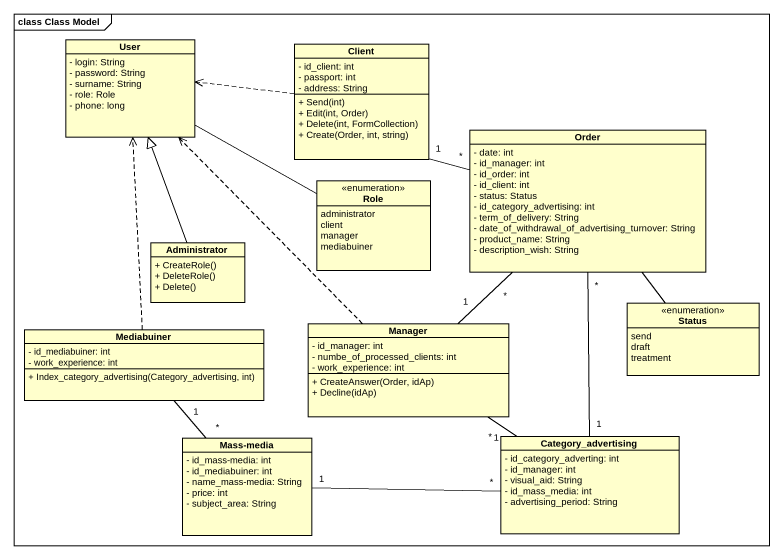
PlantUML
@startuml
mainframe class Class Model
hide circle
hide empty members
skinparam classAttributeIconSize 0
class User {
  - login: String
  - password: String
  - surname: String
  - role: Role
  - phone: long
}
class Client {
  - id_client: int
  - passport: int
  - address: String
  + Send(int)
  + Edit(int, Order)
  + Delete(int, FormCollection)
  + Create(Order, int, string)
}
class Order {
  - date: int
  - id_manager: int
  - id_order: int
  - id_client: int
  - status: Status
  - id_category_advertising: int
  - term_of_delivery: String
  - date_of_withdrawal_of_advertising_turnover: String
  - product_name: String
  - description_wish: String
}
enum Role {
  administrator
  client
  manager
  mediabuiner
}
class Administrator {
  + CreateRole()
  + DeleteRole()
  + Delete()
}
class Mediabuiner {
  - id_mediabuiner: int
  - work_experience: int
  + Index_category_advertising(Category_advertising, int)
}
class Manager {
  - id_manager: int
  - numbe_of_processed_clients: int
  - work_experience: int
  + CreateAnswer(Order, idAp)
  + Decline(idAp)
}
enum Status {
  send
  draft
  treatment
}
class "Mass-media" as Mass_media {
  - id_mass-media: int
  - id_mediabuiner: int
  - name_mass-media: String
  - price: int
  - subject_area: String
}
class Category_advertising {
  - id_category_adverting: int
  - id_manager: int
  - visual_aid: String
  - id_mass_media: int
  - advertising_period: String
}
Client .left.> User
Order "*" -left- "1" Client
Role -left- User
Administrator -up-|> User
Mediabuiner .up.> User
Mediabuiner "1" -- "*" Mass_media
Manager .up.> User
Manager "1" -up- "*" Order
Manager "1" -- "*" Category_advertising
Status -up- Order
Mass_media "1" -right- "*" Category_advertising
Category_advertising "1" -up- "*" Order
@enduml
